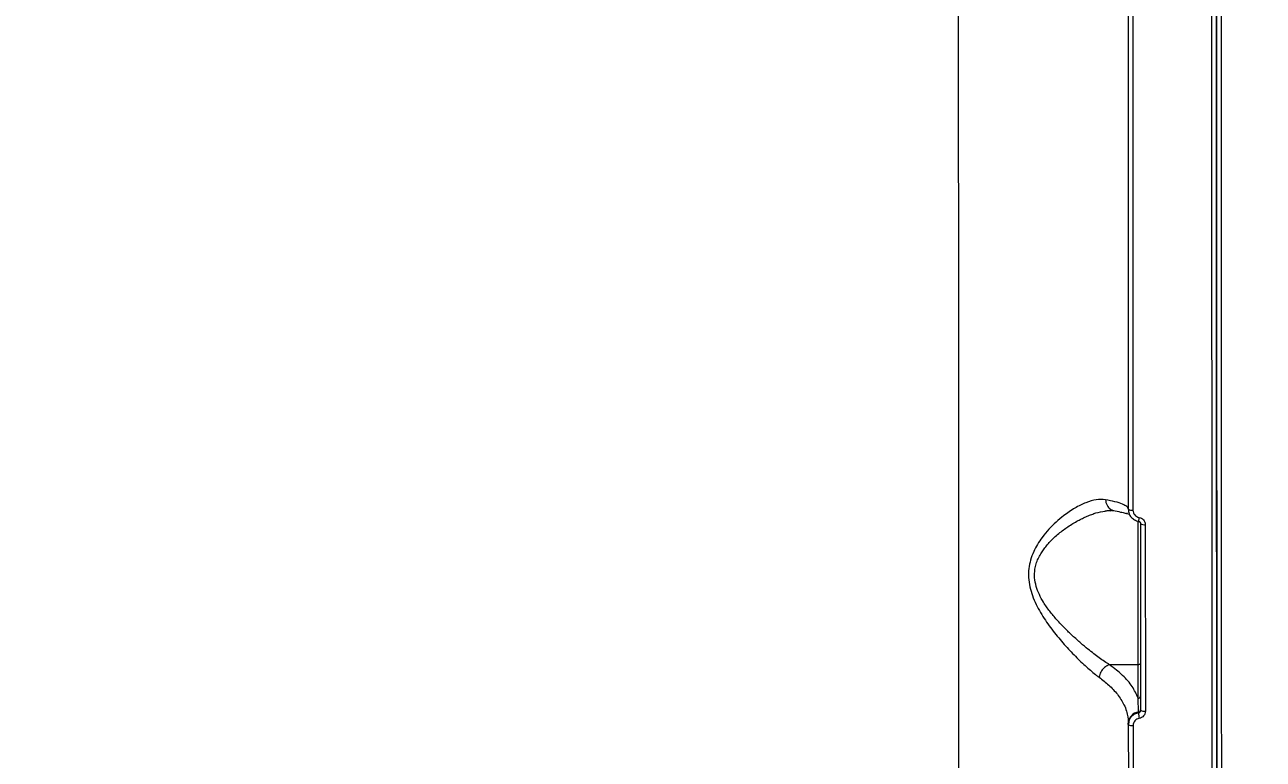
# Model space of a CAD drawing. Header units: millimetres. Extents: x -6332 to 8932, y -6739 to 7096.
# Drawn here: x -2089 to -1836.9, y -917.4 to -767.9 of the extents above; entities that cross this region are included whole.
import ezdxf

# ---------------------------------------------------------------- set-up
doc = ezdxf.new("R2010")
doc.units = ezdxf.units.MM
for name, color, linetype in [('DIKOM_ОБЪЕКТ', 7, 'Continuous'), ('DIKOM_РАЗМЕР_ЗОНА', 7, 'Continuous'), ('DIKOM_РАЗМЕР_ОБЪЕКТА', 7, 'Continuous')]:
    doc.layers.add(name, color=color, linetype=linetype)
doc.styles.add('style1', font='arial.ttf', dxfattribs={"width": 0.8})
doc.dimstyles.new('1-50', dxfattribs={"dimtxt": 300, "dimasz": 200, "dimexe": 100, "dimexo": 0, "dimgap": 100, "dimtad": 1, "dimtxsty": 'style1', "dimcen": 200, "dimclrd": 7, "dimclre": 7, "dimclrt": 7, "dimadec": 1, "dimazin": 2, "dimtfac": 1, "dimtmove": 0, "dimatfit": 2, "dimfxl": 0, "dimlwd": 25, "dimlwe": 18, "dimarcsym": 0})

# ---------------------------------------------------------------- blocks, each defined once
blk = doc.blocks.new('*D9')
at = {"layer": 'Defpoints', "color": 0, "transparency": 16777216}
for p in [(777.17, 5593.97), (-4228.73, -3389.78), (7301.72, -3389.78)]:
    blk.add_point(p, dxfattribs=at)
at = {"layer": 'DIKOM_РАЗМЕР_ОБЪЕКТА', "color": 7, "lineweight": 18, "transparency": 16777216}
for p, q in [((777.17, 5593.97), (7401.72, 5593.97)), ((-4228.73, -3389.78), (7401.72, -3389.78))]:
    blk.add_line(p, q, dxfattribs=at)
at = {"layer": 'DIKOM_РАЗМЕР_ОБЪЕКТА', "color": 7, "lineweight": 25, "transparency": 16777216}
blk.add_line((7301.72, 5393.97), (7301.72, -3189.78), dxfattribs=at)
at = {"layer": 'DIKOM_РАЗМЕР_ОБЪЕКТА', "color": 7, "transparency": 16777216}
for points in [[(7268.39, 5393.97), (7335.06, 5393.97), (7301.72, 5593.97)], [(7268.39, -3189.78), (7335.06, -3189.78), (7301.72, -3389.78)]]:
    blk.add_solid(points, dxfattribs=at)
at = {"layer": 'DIKOM_РАЗМЕР_ОБЪЕКТА', "color": 7, "transparency": 16777216, "insert": (7048.55, 1153.71), "char_height": 300, "attachment_point": 5, "rotation": 90, "style": 'style1'}
blk.add_mtext('9000', dxfattribs=at)
blk = doc.blocks.new('*D10')
at = {"layer": 'Defpoints', "color": 0, "transparency": 16777216}
for p in [(4034.78, 3636.59), (-4490.85, -1960.46), (4034.78, -5533.39)]:
    blk.add_point(p, dxfattribs=at)
at = {"layer": 'DIKOM_РАЗМЕР_ОБЪЕКТА', "color": 7, "lineweight": 18, "transparency": 16777216}
for p, q in [((4034.78, 3636.59), (4034.78, -5633.39)), ((-4490.85, -1960.46), (-4490.85, -5633.39))]:
    blk.add_line(p, q, dxfattribs=at)
at = {"layer": 'DIKOM_РАЗМЕР_ОБЪЕКТА', "color": 7, "lineweight": 25, "transparency": 16777216}
blk.add_line((-4290.85, -5533.39), (3834.78, -5533.39), dxfattribs=at)
at = {"layer": 'DIKOM_РАЗМЕР_ОБЪЕКТА', "color": 7, "transparency": 16777216}
for points in [[(-4290.85, -5500.05), (-4290.85, -5566.72), (-4490.85, -5533.39)], [(3834.78, -5500.05), (3834.78, -5566.72), (4034.78, -5533.39)]]:
    blk.add_solid(points, dxfattribs=at)
at = {"layer": 'DIKOM_РАЗМЕР_ОБЪЕКТА', "color": 7, "transparency": 16777216, "insert": (308.03, -5280.21), "char_height": 300, "attachment_point": 5, "style": 'style1'}
blk.add_mtext('8500', dxfattribs=at)
blk = doc.blocks.new('*D11')
at = {"layer": 'Defpoints', "color": 0, "transparency": 16777216}
for p in [(1114.35, 7096.35), (-4349.59, -4627.34), (8831.76, -4627.34)]:
    blk.add_point(p, dxfattribs=at)
at = {"layer": 'DIKOM_РАЗМЕР_ЗОНА', "color": 7, "lineweight": 18, "transparency": 16777216}
for p, q in [((1114.35, 7096.35), (8931.76, 7096.35)), ((-4349.59, -4627.34), (8931.76, -4627.34))]:
    blk.add_line(p, q, dxfattribs=at)
at = {"layer": 'DIKOM_РАЗМЕР_ЗОНА', "color": 7, "lineweight": 25, "transparency": 16777216}
blk.add_line((8831.76, 6896.35), (8831.76, -4427.34), dxfattribs=at)
at = {"layer": 'DIKOM_РАЗМЕР_ЗОНА', "color": 7, "transparency": 16777216}
for points in [[(8798.42, 6896.35), (8865.09, 6896.35), (8831.76, 7096.35)], [(8798.42, -4427.34), (8865.09, -4427.34), (8831.76, -4627.34)]]:
    blk.add_solid(points, dxfattribs=at)
at = {"layer": 'DIKOM_РАЗМЕР_ЗОНА', "color": 7, "transparency": 16777216, "insert": (8578.59, 1308.2), "char_height": 300, "attachment_point": 5, "rotation": 90, "style": 'style1'}
blk.add_mtext('11750', dxfattribs=at)
blk = doc.blocks.new('*D12')
at = {"layer": 'Defpoints', "color": 0, "transparency": 16777216}
for p in [(6134.38, 3354.85), (-6332, -2644.93), (6134.38, -6639)]:
    blk.add_point(p, dxfattribs=at)
at = {"layer": 'DIKOM_РАЗМЕР_ЗОНА', "color": 7, "lineweight": 18, "transparency": 16777216}
for p, q in [((6134.38, 3354.85), (6134.38, -6739)), ((-6332, -2644.93), (-6332, -6739))]:
    blk.add_line(p, q, dxfattribs=at)
at = {"layer": 'DIKOM_РАЗМЕР_ЗОНА', "color": 7, "lineweight": 25, "transparency": 16777216}
blk.add_line((-6132, -6639), (5934.38, -6639), dxfattribs=at)
at = {"layer": 'DIKOM_РАЗМЕР_ЗОНА', "color": 7, "transparency": 16777216}
for points in [[(-6132, -6605.67), (-6132, -6672.33), (-6332, -6639)], [(5934.38, -6605.67), (5934.38, -6672.33), (6134.38, -6639)]]:
    blk.add_solid(points, dxfattribs=at)
at = {"layer": 'DIKOM_РАЗМЕР_ЗОНА', "color": 7, "transparency": 16777216, "insert": (-98.81, -6385.83), "char_height": 300, "attachment_point": 5, "style": 'style1'}
blk.add_mtext('12500', dxfattribs=at)

msp = doc.modelspace()

# ---------------------------------------------------------------- linework, layer by layer
at = {"layer": 'DIKOM_ОБЪЕКТ', "color": 7, "linetype": 'Continuous', "lineweight": 15}
for p, q in [((-1846.387, -823.524), (-1846.387, -823.326)), ((-1864.907, -867.304), (-1864.122, -867.499)), ((-1862.366, -869.988), (-1862.367, -868.893)), ((-1861.87, -869.451), (-1861.854, -907.419)), ((-1860.904, -869.639), (-1860.889, -907.639)), ((-1862.365, -871.573), (-1862.366, -869.988)), ((-1862.364, -873.412), (-1862.365, -871.573)), ((-1862.363, -875.464), (-1862.364, -873.412)), ((-1862.362, -877.685), (-1862.363, -875.464)), ((-1862.361, -880.027), (-1862.362, -877.685)), ((-1862.36, -882.439), (-1862.361, -880.027)), ((-1862.359, -884.868), (-1862.36, -882.439)), ((-1862.359, -887.262), (-1862.359, -884.868)), ((-1862.358, -889.569), (-1862.359, -887.262)), ((-1862.357, -891.74), (-1862.358, -889.569)), ((-1862.356, -893.726), (-1862.357, -891.74)), ((-1862.356, -895.485), (-1862.356, -893.726)), ((-1862.356, -896.979), (-1862.356, -895.485)), ((-1862.355, -898.175), (-1862.356, -896.979)), ((-1868.161, -898.177), (-1868.169, -898.178)), ((-1862.355, -898.175), (-1868.161, -898.177)), ((-1862.354, -904.977), (-1862.355, -898.175)), ((-1862.27, -907.809), (-1862.354, -904.977)), ((-1861.838, -907.458), (-1861.862, -907.521)), ((-1861.854, -907.419), (-1861.854, -907.362)), ((-1864.45, -908.81), (-1864.311, -909.633)), ((-1864.27, -909.923), (-1864.353, -910.33)), ((-1864.353, -910.33), (-1864.353, -910.046)), ((-1862.27, -907.981), (-1862.27, -907.809))]:
    msp.add_line(p, q, dxfattribs=at)
at = {"layer": 'DIKOM_ОБЪЕКТ', "color": 7, "linetype": 'Continuous', "lineweight": 15, "flags": 128}
msp.add_lwpolyline([(-1898.841, -933.022), (-1898.85, -912.784), (-1898.858, -892.458), (-1898.866, -872.051), (-1898.875, -851.572), (-1898.884, -831.025), (-1898.892, -810.418), (-1898.9, -789.757), (-1898.909, -769.048), (-1898.917, -748.299), (-1898.926, -727.515), (-1898.934, -706.704)], dxfattribs=at)
at = {"layer": 'DIKOM_ОБЪЕКТ', "color": 7, "linetype": 'Continuous', "lineweight": 15}
for centre, radius, start, end in [((-1863.637, -865.307), 1.424, 238.95792, 279.10208), ((-1819.947, -875.499), 42.842, 170.1581, 171.23084), ((-1861.133, -868.239), 1.418, 238.70335, 279.27064), ((-1862.333, -904.498), 0.48, 267.50188, 356.98834), ((-1862.323, -907.343), 0.469, 276.42252, 357.65589), ((-1861.111, -906.387), 1.272, 234.23287, 280.05709), ((-1862.01, -910.14), 2.345, 96.38253, 177.70242), ((-1853.827, -907.567), 8.454, 182.80892, 190.42745), ((-1863.614, -909.325), 1.247, 233.70479, 280.21448)]:
    msp.add_arc(centre, radius, start, end, dxfattribs=at)
for points, knots in [([(-1847.456, -661.913), (-1847.454, -667.429), (-1847.447, -685.127), (-1847.435, -714.978), (-1847.421, -751.426), (-1847.406, -787.772), (-1847.391, -823.769), (-1847.376, -859.387), (-1847.362, -894.598), (-1847.347, -929.586), (-1847.332, -964.53), (-1847.317, -999.394), (-1847.303, -1034.139), (-1847.288, -1068.526), (-1847.273, -1102.523), (-1847.258, -1135.899), (-1847.244, -1168.634), (-1847.229, -1200.698), (-1847.215, -1232.308), (-1847.206, -1252.937), (-1847.201, -1263.251)], [0, 0, 0, 0, 0.0261559, 0.0839266, 0.1416971, 0.1994672, 0.2572365, 0.313976, 0.370715, 0.427454, 0.4841921, 0.5419626, 0.5997331, 0.6575037, 0.7152744, 0.7730444, 0.8297835, 0.8865225, 0.9432608, 1, 1, 1, 1]), ([(-1846.454, -661.913), (-1846.452, -667.321), (-1846.445, -684.804), (-1846.433, -714.399), (-1846.418, -750.673), (-1846.404, -786.961), (-1846.389, -822.972), (-1846.374, -858.668), (-1846.36, -894.006), (-1846.345, -929.148), (-1846.33, -964.263), (-1846.315, -999.297), (-1846.3, -1034.188), (-1846.285, -1068.698), (-1846.27, -1102.724), (-1846.256, -1136.216), (-1846.241, -1168.449), (-1846.226, -1201.954), (-1846.215, -1227.366), (-1846.19, -1280.605), (-1846.215, -1226.633), (-1846.227, -1200.853), (-1846.242, -1166.683), (-1846.257, -1134.036), (-1846.271, -1100.509), (-1846.286, -1066.858), (-1846.301, -1032.947), (-1846.315, -998.669), (-1846.33, -963.843), (-1846.345, -928.513), (-1846.36, -892.726), (-1846.375, -856.737), (-1846.39, -820.604), (-1846.405, -784.586), (-1846.419, -748.729), (-1846.433, -713.103), (-1846.445, -684.157), (-1846.452, -667.106), (-1846.454, -661.913)], [0, 0, 0, 0, 0.0128348, 0.0414885, 0.0702981, 0.0991462, 0.1280745, 0.1565373, 0.1850257, 0.2135555, 0.2420893, 0.2711408, 0.3001897, 0.329193, 0.3581739, 0.3870917, 0.4154249, 0.443713, 0.4718551, 0.5, 0.5286566, 0.5573104, 0.5861204, 0.6149686, 0.6438958, 0.6723589, 0.7008478, 0.7293772, 0.7579106, 0.7869624, 0.8160116, 0.8450152, 0.8739951, 0.9029142, 0.9312468, 0.9595354, 0.9876767, 1, 1, 1, 1]), ([(-1845.196, -1263.25), (-1845.201, -1252.747), (-1845.21, -1231.742), (-1845.225, -1199.542), (-1845.24, -1166.874), (-1845.254, -1133.714), (-1845.269, -1100.308), (-1845.284, -1066.691), (-1845.298, -1032.902), (-1845.313, -998.768), (-1845.328, -964.11), (-1845.343, -928.952), (-1845.358, -893.322), (-1845.373, -857.461), (-1845.387, -821.402), (-1845.402, -785.395), (-1845.417, -749.474), (-1845.431, -713.674), (-1845.443, -684.474), (-1845.449, -667.211), (-1845.452, -661.913)], [0, 0, 0, 0, 0.0577706, 0.1155409, 0.1733109, 0.231082, 0.2888526, 0.345591, 0.4023295, 0.4590685, 0.5158087, 0.5735788, 0.6313483, 0.68912, 0.74689, 0.8046606, 0.8613991, 0.9181374, 0.9748769, 1, 1, 1, 1]), ([(-1846.439, -686.567), (-1846.436, -694.96), (-1846.428, -715.052), (-1846.415, -746.794), (-1846.401, -781.778), (-1846.391, -807.328), (-1846.385, -821.159), (-1846.384, -823.4)], [0, 0, 0, 0, 0.1831585, 0.438451, 0.6940834, 0.9504195, 1, 1, 1, 1]), ([(-1864.415, -757.625), (-1864.411, -769.786), (-1864.401, -794.104), (-1864.386, -830.427), (-1864.376, -854.492), (-1864.371, -866.527)], [0, 0, 0, 0, 0.3333884, 0.6666193, 1, 1, 1, 1]), ([(-1863.456, -757.721), (-1863.451, -769.891), (-1863.441, -794.23), (-1863.427, -830.583), (-1863.417, -854.669), (-1863.411, -866.713)], [0, 0, 0, 0, 0.3333325, 0.6666655, 1, 1, 1, 1]), ([(-1846.408, -771.147), (-1846.408, -771.015), (-1846.408, -770.744), (-1846.408, -770.782), (-1846.407, -771.191), (-1846.407, -772.018), (-1846.406, -773.21), (-1846.406, -774.69), (-1846.405, -776.343), (-1846.404, -778.095), (-1846.403, -779.939), (-1846.403, -781.879), (-1846.402, -783.854), (-1846.401, -785.742), (-1846.401, -787.422), (-1846.4, -788.791), (-1846.4, -789.825), (-1846.4, -790.225), (-1846.4, -790.42)], [0, 0, 0, 0, 0.0582554, 0.1200036, 0.1843135, 0.2499997, 0.3156663, 0.3799838, 0.4417371, 0.4999982, 0.5582437, 0.6199995, 0.6843178, 0.7500069, 0.8156743, 0.8799965, 0.9417407, 1, 1, 1, 1]), ([(-1846.4, -790.42), (-1846.4, -790.551), (-1846.4, -790.822), (-1846.4, -790.785), (-1846.401, -790.374), (-1846.401, -789.547), (-1846.402, -788.355), (-1846.403, -786.876), (-1846.403, -785.223), (-1846.404, -783.47), (-1846.405, -781.626), (-1846.406, -779.687), (-1846.406, -777.711), (-1846.407, -775.824), (-1846.407, -774.143), (-1846.408, -772.776), (-1846.408, -771.74), (-1846.408, -771.341), (-1846.408, -771.147)], [0, 0, 0, 0, 0.0582596, 0.1200045, 0.1843212, 0.2500079, 0.3156751, 0.3799956, 0.4417475, 0.5000104, 0.5582564, 0.6200127, 0.6843308, 0.7499925, 0.8156853, 0.8799901, 0.9417475, 1, 1, 1, 1]), ([(-1846.38, -841.068), (-1846.38, -841.109), (-1846.38, -841.228), (-1846.38, -840.8), (-1846.38, -840.093), (-1846.381, -839.009), (-1846.382, -837.283), (-1846.383, -834.66), (-1846.384, -831.743), (-1846.385, -829.434), (-1846.386, -827.732), (-1846.386, -826.228), (-1846.387, -824.587), (-1846.387, -823.943), (-1846.387, -823.524)], [0, 0, 0, 0, 0.0369164, 0.1074384, 0.1794498, 0.251452, 0.3219732, 0.4529527, 0.5839638, 0.6544837, 0.7264738, 0.7985019, 0.869004, 1, 1, 1, 1]), ([(-1846.376, -841.51), (-1846.375, -844.639), (-1846.369, -859.192), (-1846.358, -885.006), (-1846.344, -918.896), (-1846.332, -948.946), (-1846.324, -967.563), (-1846.32, -975.071)], [0, 0, 0, 0, 0.0692912, 0.3222057, 0.5754848, 0.8287887, 1, 1, 1, 1]), ([(-1868.989, -864.572), (-1869.61, -864.531), (-1870.848, -864.451), (-1872.988, -865.11), (-1875.233, -866.221), (-1877.282, -867.613), (-1879.063, -869.102), (-1880.537, -870.56), (-1881.817, -872.09), (-1882.853, -873.622), (-1883.67, -875.16), (-1884.288, -876.804), (-1884.654, -878.593), (-1884.709, -880.45), (-1884.444, -882.312), (-1883.901, -884.144), (-1882.903, -886.466), (-1881.286, -889.162), (-1879.106, -892.067), (-1876.825, -894.705), (-1874.54, -897.069), (-1872.311, -899.158), (-1870.966, -900.205), (-1870.293, -900.729)], [0, 0, 0, 0, 0.0628974, 0.1254981, 0.1876772, 0.2503835, 0.2922269, 0.3342957, 0.3754161, 0.4078609, 0.4381077, 0.4705254, 0.5011303, 0.5323785, 0.5640811, 0.5942511, 0.6265471, 0.6888472, 0.7505763, 0.8129256, 0.8750786, 0.9375102, 1, 1, 1, 1]), ([(-1864.371, -866.457), (-1864.385, -866.375), (-1864.413, -866.211), (-1864.643, -865.966), (-1865.006, -865.724), (-1865.713, -865.394), (-1866.912, -865.002), (-1868.33, -864.708), (-1868.989, -864.572)], [0, 0, 0, 0, 0.1252912, 0.2505859, 0.3750577, 0.499419, 0.7669787, 1, 1, 1, 1]), ([(-1868.989, -864.572), (-1868.969, -864.772), (-1868.929, -865.171), (-1868.713, -865.709), (-1868.41, -866.146), (-1867.987, -866.546), (-1867.618, -866.679), (-1867.396, -866.759)], [0, 0, 0, 0, 0.1962819, 0.3905401, 0.5750165, 0.7446677, 1, 1, 1, 1]), ([(-1868.169, -898.178), (-1868.502, -897.967), (-1869.187, -897.532), (-1870.261, -896.776), (-1871.394, -895.931), (-1872.635, -894.95), (-1874.088, -893.735), (-1875.67, -892.318), (-1877.316, -890.732), (-1878.882, -889.075), (-1880.353, -887.317), (-1881.565, -885.601), (-1882.503, -883.907), (-1883.154, -882.236), (-1883.489, -880.477), (-1883.425, -878.913), (-1883.122, -877.622), (-1882.72, -876.573), (-1882.22, -875.623), (-1881.641, -874.74), (-1880.992, -873.899), (-1880.254, -873.074), (-1879.419, -872.255), (-1878.518, -871.467), (-1877.575, -870.73), (-1876.611, -870.048), (-1875.616, -869.414), (-1874.631, -868.848), (-1873.666, -868.353), (-1872.737, -867.925), (-1871.823, -867.564), (-1870.576, -867.136), (-1869.697, -866.984), (-1869.085, -866.878)], [0, 0, 0, 0, 0.0326772, 0.0672945, 0.0994137, 0.134535, 0.1759103, 0.2239077, 0.2686467, 0.3155608, 0.3595791, 0.4022152, 0.4359449, 0.4694938, 0.5034079, 0.5372721, 0.5595588, 0.5820783, 0.6052035, 0.6257345, 0.6482444, 0.67278, 0.6972697, 0.7251213, 0.7528954, 0.7790792, 0.8075894, 0.8373378, 0.8626434, 0.8897853, 0.9172074, 0.9423372, 1, 1, 1, 1]), ([(-1869.16, -866.861), (-1868.802, -866.799), (-1868.144, -866.686), (-1867.624, -866.757), (-1867.387, -866.79)], [0, 0, 0, 0, 0.5446681, 1, 1, 1, 1]), ([(-1869.085, -866.878), (-1868.978, -866.852), (-1868.541, -866.748), (-1868.164, -866.79), (-1867.881, -866.822)], [0, 0, 0, 0, 0.2459052, 1, 1, 1, 1]), ([(-1867.449, -866.762), (-1866.911, -866.875), (-1865.89, -867.09), (-1865.011, -867.284), (-1864.588, -867.42), (-1864.562, -867.284), (-1864.556, -867.251)], [0, 0, 0, 0, 0.3408035, 0.647185, 0.9154947, 1, 1, 1, 1]), ([(-1864.371, -866.527), (-1864.338, -866.832), (-1864.275, -867.412), (-1863.802, -868.165), (-1863.137, -868.736), (-1862.57, -868.892), (-1862.287, -868.97)], [0, 0, 0, 0, 0.2638776, 0.4999821, 0.7507257, 1, 1, 1, 1]), ([(-1863.411, -866.713), (-1863.394, -866.886), (-1863.358, -867.232), (-1863.078, -867.687), (-1862.67, -868.036), (-1862.329, -868.13), (-1862.158, -868.176)], [0, 0, 0, 0, 0.2503341, 0.5000963, 0.7499961, 1, 1, 1, 1]), ([(-1862.288, -868.968), (-1862.226, -868.985), (-1862.103, -869.02), (-1861.959, -869.146), (-1861.866, -869.308), (-1861.858, -869.426), (-1861.854, -869.485)], [0, 0, 0, 0, 0.2509158, 0.5003202, 0.7504026, 1, 1, 1, 1]), ([(-1862.287, -868.97), (-1862.23, -868.985), (-1862.115, -869.017), (-1861.982, -869.131), (-1861.889, -869.28), (-1861.876, -869.392), (-1861.87, -869.451)], [0, 0, 0, 0, 0.247287, 0.4993432, 0.7325077, 1, 1, 1, 1]), ([(-1862.158, -868.176), (-1861.987, -868.223), (-1861.646, -868.317), (-1861.238, -868.666), (-1860.959, -869.121), (-1860.922, -869.467), (-1860.904, -869.639)], [0, 0, 0, 0, 0.2501423, 0.5000878, 0.7503817, 1, 1, 1, 1]), ([(-1846.364, -878.911), (-1846.364, -878.819), (-1846.364, -878.634), (-1846.363, -879.237), (-1846.363, -880.403), (-1846.362, -882.013), (-1846.361, -883.812), (-1846.361, -885.513), (-1846.36, -886.916), (-1846.36, -887.361), (-1846.36, -887.584)], [0, 0, 0, 0, 0.1249998, 0.2500092, 0.3750176, 0.5000155, 0.6250122, 0.7499787, 0.8749944, 1, 1, 1, 1]), ([(-1846.36, -887.584), (-1846.36, -887.676), (-1846.36, -887.86), (-1846.361, -887.257), (-1846.361, -886.092), (-1846.362, -884.481), (-1846.363, -882.683), (-1846.363, -880.982), (-1846.364, -879.578), (-1846.364, -879.133), (-1846.364, -878.911)], [0, 0, 0, 0, 0.1250039, 0.250014, 0.3749788, 0.4999736, 0.6249715, 0.7500058, 0.8750167, 1, 1, 1, 1]), ([(-1868.169, -898.178), (-1868.341, -898.235), (-1868.749, -898.371), (-1869.264, -898.749), (-1869.685, -899.209), (-1869.978, -899.665), (-1870.203, -900.186), (-1870.263, -900.547), (-1870.293, -900.729)], [0, 0, 0, 0, 0.1653368, 0.3934741, 0.5308251, 0.680776, 0.8389911, 1, 1, 1, 1]), ([(-1862.354, -904.977), (-1862.713, -904.185), (-1863.433, -902.598), (-1865.386, -900.307), (-1867.236, -898.887), (-1868.161, -898.177)], [0, 0, 0, 0, 0.332339, 0.6659566, 1, 1, 1, 1]), ([(-1861.855, -897.721), (-1861.863, -897.781), (-1861.878, -897.9), (-1861.993, -898.05), (-1862.159, -898.155), (-1862.29, -898.168), (-1862.355, -898.175)], [0, 0, 0, 0, 0.2498754, 0.5003502, 0.7501936, 1, 1, 1, 1]), ([(-1870.293, -900.729), (-1869.955, -900.982), (-1869.258, -901.503), (-1868.299, -902.334), (-1867.388, -903.234), (-1866.552, -904.206), (-1865.82, -905.237), (-1865.186, -906.379), (-1864.699, -907.573), (-1864.531, -908.411), (-1864.451, -908.812)], [0, 0, 0, 0, 0.1023763, 0.2110145, 0.3259591, 0.4471939, 0.5747198, 0.704619, 0.8589503, 1, 1, 1, 1]), ([(-1861.854, -907.419), (-1861.86, -907.49), (-1861.871, -907.617), (-1861.944, -907.763), (-1862.022, -907.858), (-1862.099, -907.918), (-1862.182, -907.963), (-1862.241, -907.975), (-1862.27, -907.981)], [0, 0, 0, 0, 0.2809115, 0.4993309, 0.6346925, 0.7616879, 0.8832108, 1, 1, 1, 1]), ([(-1860.889, -907.639), (-1860.906, -907.813), (-1860.942, -908.159), (-1861.217, -908.614), (-1861.624, -908.963), (-1861.969, -909.052), (-1862.141, -909.097)], [0, 0, 0, 0, 0.2504135, 0.5001251, 0.750087, 1, 1, 1, 1]), ([(-1864.451, -908.812), (-1864.45, -908.816), (-1864.354, -909.224), (-1864.353, -909.637), (-1864.353, -910.046)], [0, 0, 0, 0, 0.0116894, 1, 1, 1, 1]), ([(-1862.27, -907.981), (-1862.55, -908.052), (-1863.119, -908.196), (-1863.77, -908.738), (-1864.19, -909.338), (-1864.247, -909.756), (-1864.27, -909.923)], [0, 0, 0, 0, 0.2795678, 0.5709755, 0.8285885, 1, 1, 1, 1]), ([(-1862.141, -909.097), (-1862.313, -909.141), (-1862.657, -909.231), (-1863.065, -909.579), (-1863.34, -910.033), (-1863.376, -910.379), (-1863.393, -910.552)], [0, 0, 0, 0, 0.2499036, 0.4997661, 0.7493689, 1, 1, 1, 1]), ([(-1864.353, -910.33), (-1864.348, -922.282), (-1864.338, -946.18), (-1864.323, -981.704), (-1864.313, -1005.121), (-1864.308, -1016.833)], [0, 0, 0, 0, 0.3333878, 0.6666122, 1, 1, 1, 1]), ([(-1863.393, -910.552), (-1863.388, -922.512), (-1863.378, -946.432), (-1863.363, -981.985), (-1863.353, -1005.424), (-1863.348, -1017.144)], [0, 0, 0, 0, 0.3333335, 0.666665, 1, 1, 1, 1])]:
    msp.add_open_spline(points, degree=3, knots=knots, dxfattribs=at)

# ---------------------------------------------------------------- dimensions: what is measured, and where the dimension line sits
at = {"layer": 'DIKOM_РАЗМЕР_ЗОНА'}
dim = msp.add_linear_dim(base=(8831.757, -4627.344), p1=(1114.346, 7096.351), p2=(-4349.589, -4627.344), angle=90, text='11750', dimstyle='1-50', dxfattribs=at)
dim.commit()
dim.dimension.update_dxf_attribs({"geometry": '*D11', "text_midpoint": (8831.757, 1308.196), "dimtype": 160})
dim = msp.add_linear_dim(base=(6134.379, -6639), p1=(-6332, -2644.933), p2=(6134.379, 3354.853), text='12500', dimstyle='1-50', dxfattribs=at)
dim.commit()
dim.dimension.update_dxf_attribs({"geometry": '*D12', "text_midpoint": (-98.81, -6639), "dimtype": 160})
at = {"layer": 'DIKOM_РАЗМЕР_ОБЪЕКТА'}
dim = msp.add_linear_dim(base=(7301.722, -3389.779), p1=(777.17, 5593.968), p2=(-4228.728, -3389.779), angle=90, text='9000', dimstyle='1-50', dxfattribs=at)
dim.commit()
dim.dimension.update_dxf_attribs({"geometry": '*D9', "text_midpoint": (7301.722, 1153.714), "dimtype": 160})
dim = msp.add_linear_dim(base=(4034.777, -5533.386), p1=(-4490.848, -1960.464), p2=(4034.777, 3636.587), text='8500', dimstyle='1-50', dxfattribs=at)
dim.commit()
dim.dimension.update_dxf_attribs({"geometry": '*D10', "text_midpoint": (308.034, -5533.386), "dimtype": 160})

doc.saveas('drawing.dxf')
